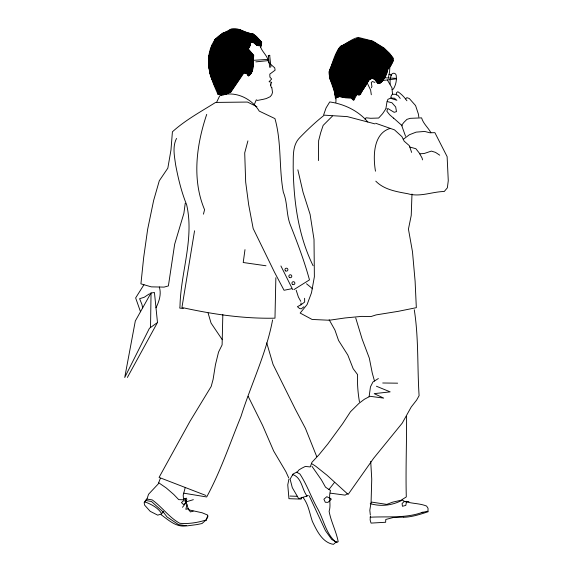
<?xml version="1.0" encoding="UTF-8"?>
<svg xmlns="http://www.w3.org/2000/svg" width="573" height="573" viewBox="0 0 573 573"><rect width="100%" height="100%" fill="white"/><g stroke="black" fill="none" stroke-linecap="round" stroke-linejoin="round"><path stroke-width="0.86" d="M150.534 327.548L151.043 292.996L154.445 292.517L157.489 322.563M275.864 277.726L274.976 318.165C243.561 318.853 212.519 314.24 181.942 307.493L194.562 230.783M270.743 85.427L270.793 83.959L271.702 82.333L269.074 81.724L271.631 79.017L269.897 77.104L269.811 74.118L275.112 70.178L274.718 67.843L268.558 62.464C268.1 55.531 261.317 51.742 260.056 45.253L259.182 45.883L256.095 44.637L253.517 42.56L250.53 42.595L250.236 45.432L248.317 49.013L253.732 55.316C253.001 62.149 254.885 71.539 248.51 76.03L246.476 73.308L243.976 72.886L230.704 92.189L223.979 94.753L218.019 94.402C209.868 76.438 203.157 58.475 214.596 40.21C218.678 34.616 225.189 32.482 230.898 29.166C238.97 26.759 245.351 33.671 253.151 33.922L256.518 36.5L261.632 42.18L261.553 44.501L260.651 47.265M303.905 306.756L301.319 308.797L299.665 308.596L297.416 306.67L300.983 304.807L301.047 303.002M396.373 94.96L396.452 92.783L397.812 91.694C401.437 94.015 404.409 97.202 406.93 100.776M411.98 194.025L411.235 215.419L408.442 229.114L412.488 251.812L415.11 281.236L416.327 307.672L398.142 311.354L376.124 314.899L371.096 316.525L361.62 316.389L345.118 317.951L329.31 320.243L312.084 319.455L300.173 313.073L307.107 304.542L311.497 292.753L314.376 276.738L314.011 239.435L310.1 214.366L303.045 192.234L297.853 169.823M335.678 98.821C335.169 89.367 329.289 81.251 328.981 71.861C332.82 63.41 334.374 53.346 340.627 46.248C346.866 43.698 351.485 39.014 358.189 37.381L372.701 41.063L384.068 48.089L389.533 53.253L393.15 58.167L393.243 61.017L389.855 67.012L389.568 71.869L388.336 78.035M370.387 516.072L370.137 519.94L371.025 523.099L385.643 522.261L385.758 519.475L392.963 517.598L403.528 517.09M222.833 314.556L222.109 344.903L218.542 352.08L215.448 364.722L213.092 379.419L211.186 386.467L189.928 421.413L159.072 477.395L205.929 495.466M336.022 98.312L335.878 102.481M270.592 85.613L270.793 83.959M185.237 203.257L183.89 213.299L174.665 244.213L168.383 285.934L164.028 287.109L151.286 286.858L140.922 283.843L143.687 257.399L147.648 229.336L153.628 200.5L159.287 180.789L167.832 168.147L170.969 150.011L172.409 131.819C185.186 120.165 200.93 111.642 215.606 102.424L247.464 102.058L256.926 106.7M244.993 249.642L243.217 262.513L265.994 265.772M288.964 478.921L287.761 484.851L288.942 498.682L301.197 499.112L301.928 497.285M385.958 108.34L386.99 101.743L387.928 99.308L390.765 98.083L394.41 98.212L396.853 100.282L391.087 98.427L391.015 96.436L392.226 94.294L395.542 94.266L398.013 95.49L400.233 98.413M272.59 319.927C266.323 353.376 251.153 384.139 240.997 416.406C229.902 443.409 220.662 471.242 206.681 496.963L183.783 493.181M371.082 502.342L369.814 510.264L370.316 514.919M207.684 515.951L206.058 520.348M369.112 396.788L370.452 386.882L372.944 381.99L378.366 378.531M406.615 501.253L405.806 505.4L402.461 506.274L402.074 503.61L403.944 501.683L406.278 501.432M186.948 504.684L185.831 509.29L188.338 508.767L190.379 511.954L193.201 511.137M203.429 214.173L204.582 209.711C191.783 179.507 196.475 144.725 206.71 114.385M247.916 140.886L244.707 152.905L245.681 182.135L248.682 204.797L253.166 228.505L274.574 272.376L284.05 290.282L291.593 288.742M310.28 466.916L311.905 462.325L318.996 454.754L327.806 443.975L342.633 423.734L350.49 411.729L358.927 403.399L364.378 399.274L369.979 396.294L383.659 398.099L374.198 393.644L390.177 391.875L376.44 386.238M254.262 104.651L256.31 99.852L257.478 100.418L263.294 99.294L266.309 98.542L270.212 96.687L271.745 94.753L272.49 92.454L271.853 87.648M185.244 487.487L183.195 495.151L183.546 500M176.541 138.408C172.315 146.638 174.443 156.057 175.625 164.773C178.182 178.389 181.426 191.905 186.648 204.776C194.44 238.748 180.688 272.268 179.994 306.24L179.743 308.081L183.374 308.539M323.652 114.801L326.073 107.917L329.74 101.937C344.258 104.05 358.204 110.689 367.809 121.963M371.411 87.791L371.927 86.48L371.261 82.476L372.436 81.524L374.914 82.412M160.368 478.29L158.184 483.999L148.536 494.277L147.046 498.868L144.969 501.454L146.709 499.047L152.182 499.9C162.109 506.955 168.985 517.383 179.75 523.278C188.596 524.109 197.621 522.619 206.072 520.019L207.841 516.767L207.713 515.098L202.154 512.778L188.517 509.791L186.433 502.893L186.476 501.568L184.599 498.374M216.759 101.987L219.473 96.257M155.992 307.78C159.158 301.434 161.565 294.042 159.315 287.016M365.144 119.42L366.011 117.787L370.681 118.282L378.653 118.038L382.592 113.719L386.095 108.533M127.385 377.442L157.475 322.513L149.417 328.308L124.728 377.485L135.314 320.987L151.043 292.889M143.952 284.724L135.643 297.924L140.5 311.733M182.501 507.298L186.426 502.184M328.873 489.6L334.424 482.495M163.42 511.488L161.65 513.687C157.919 507.485 151.258 504.383 144.819 501.776M389.855 67.012L387.785 69.448C386.968 74.819 384.089 80.507 379.519 83.572L377.679 83.364L374.821 79.618L372.221 78.2L369.313 79.898L366.168 84.625L364.836 84.718L362.423 87.289L360.718 94.051L359.02 95.319L357.724 94.423L356.864 94.581L353.677 100.44L351.106 98.033L345.662 97.84L339.402 96.629L335.52 97.804M332.419 116.104L323.143 125.401L320.708 132.657L318.631 140.693L318.409 160.59M331.187 499.298L327.957 502.363L325.306 502.27L323.895 499.233L326.825 496.684L331.065 498.818M405.526 98.928L406.894 97.646L409.33 98.542L415.575 105.582L418.405 114.113L418.827 117.114M214.832 39.68L215.828 38.763M214.252 41.392L223.649 32.718M225.468 32.21L213.672 43.097L242.436 74.168M211.645 46.141L227.323 31.673M211.201 47.724L231.22 29.244M210.757 49.307L232.437 29.295M233.655 29.345L210.312 50.89L238.153 80.958M209.868 52.472L234.873 29.395M209.417 54.055L236.09 29.445M208.973 55.638L237.308 29.488M208.529 57.221L238.526 29.538M208.371 58.546L239.743 29.588M208.443 59.649L240.617 29.954M208.515 60.759L241.455 30.355M208.579 61.863L242.3 30.749M243.138 31.143L208.651 62.973L232.745 89.073M208.722 64.076L244.005 31.522M208.794 65.186L244.943 31.823M208.866 66.289L245.881 32.131L258.33 45.654M208.937 67.399L246.82 32.432M209.023 68.495L247.765 32.74M209.174 69.526L248.711 33.041M209.317 70.565L249.771 33.227M209.467 71.596L250.838 33.42M209.618 72.635L251.898 33.614L261.403 43.906M209.761 73.673L252.965 33.8M253.638 34.351L210.012 74.619L227.359 93.399M210.348 75.471L254.269 34.946M210.692 76.331L254.892 35.54M211.036 77.183L255.515 36.135M211.38 78.043L256.138 36.729M211.724 78.895L250.494 43.118M250.981 42.66L256.768 37.324M212.067 79.754L250.222 44.544L236.341 29.452M252.27 42.646L257.392 37.925M212.425 80.592L249.756 46.141M253.538 42.653L258.015 38.52M212.805 81.409L248.31 48.648M254.204 43.204L258.638 39.114M213.192 82.233L248.661 49.5M254.878 43.763L259.268 39.709M213.571 83.056L249.205 50.166M255.544 44.314L259.891 40.303M213.951 83.873L249.742 50.839M256.217 44.866L260.514 40.898M214.331 84.697L250.286 51.513M257.005 45.317L261.138 41.492M214.71 85.513L250.831 52.186M257.993 45.568L261.682 42.166M215.09 86.337L251.375 52.852M259.103 45.718L261.46 43.548M215.477 87.16L251.919 53.525M260.393 45.704L261.238 44.923L250.501 33.363M215.856 87.977L252.464 54.199M216.236 88.801L253.001 54.865M216.615 89.624L253.467 55.617L229.759 29.939M216.995 90.441L253.502 56.748M217.375 91.265L253.545 57.887M217.661 92.174L253.581 59.026M253.538 60.237L217.797 93.22L219.094 94.609M217.926 94.273L253.416 61.519M218.85 94.595L253.295 62.801M220.068 94.645L242.68 73.774M243.546 72.972L253.173 64.09M221.285 94.695L240.997 76.503L212.024 45.031M244.764 73.029L253.051 65.372L223.09 32.876M222.496 94.746L239.285 79.253M245.917 73.136L252.894 66.69M223.756 94.753L237.265 82.29M246.791 73.494L252.736 68.008M225.905 93.951L235.238 85.327M247.292 74.211L252.578 69.326M228.047 93.141L233.218 88.371L208.565 61.605M247.794 74.92L252.421 70.644M230.188 92.339L231.198 91.408M248.288 75.629L251.432 72.735M339.66 47.58L341.272 46.098M337.898 50.381L344.387 44.393M347.503 42.689L337.089 52.293L366.591 84.202M336.287 54.213L350.218 41.356M335.477 56.133L352.445 40.468M334.668 58.052L354.68 39.58M333.858 59.972L356.907 38.699M358.619 38.291L333.049 61.891L361.355 92.504M332.24 63.804L359.651 38.513M331.43 65.723L360.675 38.735M330.628 67.643L361.706 38.957M329.912 69.476L362.73 39.186M329.812 70.737L363.762 39.408M329.711 72.005L364.793 39.63M329.611 73.265L365.818 39.852M366.849 40.074L329.518 74.526L351.027 97.825M329.418 75.794L367.873 40.303M329.317 77.054L368.905 40.525M369.929 40.747L329.368 78.179L347.374 97.675M329.804 78.952L370.96 40.97M330.234 79.733L371.984 41.192M330.664 80.507L372.994 41.435M331.094 81.28L373.754 41.908M331.481 82.097L374.513 42.381M331.781 82.985L375.265 42.853M332.089 83.88L376.024 43.333M332.39 84.775L376.783 43.806M332.691 85.663L377.535 44.279M332.985 86.573L378.295 44.751M379.054 45.224L333.257 87.49L341.981 96.916M333.529 88.407L379.806 45.697M380.565 46.177L333.808 89.331L340.477 96.551M334.08 90.248L381.324 46.649M334.353 91.164L382.084 47.122M334.603 92.11L382.836 47.595M334.732 93.163L383.595 48.068M334.861 94.216L384.297 48.59M334.99 95.276L384.877 49.228M335.112 96.328L385.457 49.865M335.241 97.381L386.03 50.51M336.158 97.711L386.61 51.147M338.249 96.952L387.19 51.785M340.061 96.45L387.771 52.422M341.064 96.694L388.351 53.06M342.074 96.937L388.924 53.697M343.077 97.181L389.504 54.335M344.087 97.424L390.084 54.972M345.182 97.589L390.664 55.617M346.4 97.639L391.244 56.254M347.618 97.689L391.817 56.892M348.835 97.732L392.398 57.529M350.053 97.782L368.095 81.13M370.631 78.795L392.906 58.238M351.235 97.861L367.042 83.271M372.5 78.236L392.913 59.399L380.966 46.427M351.843 98.477L355.504 95.097L330.492 67.958M355.733 94.882L365.903 85.499M373.317 78.659L392.92 60.566M352.445 99.086L354.816 96.901L329.883 69.834M357.108 94.789L364.005 88.421M374.126 79.081L392.756 61.891M353.054 99.702L354.135 98.699M358.483 94.688L362.115 91.343M374.907 79.532L391.774 63.961M375.43 80.22L387.985 68.638M375.952 80.915L387.448 70.307M376.475 81.602L386.99 71.897M376.991 82.297L386.653 73.387M377.514 82.992L385.586 75.543L352.997 40.253M378.388 83.35L384.161 78.028M379.913 83.114L382.735 80.521M336.888 541.342L333.465 544.35C322.291 542.617 316.762 530.548 312.364 521.394C309.556 513.222 308.46 504.276 302.916 497.321M206.072 520.019L201.975 523.55L196.747 524.603L187.213 525.864L178.532 524.632L167.072 516.961L163.341 512.126L151.494 501.525L145.341 500.394M300.983 304.807L304.664 302.035L304.6 298.289M403.249 139.325L409.394 134.748L416.12 132.134L424.629 131.439L430.029 132.807L434.871 132.642L447.119 156.622L448.272 180.688L447.363 187.815L444.247 191.497C432.028 191.69 420.124 197.377 407.869 193.738C396.616 191.669 384.111 189.727 375.795 181.161M145.291 501.798L144.124 502.607L144.647 505.171L150.219 511.345L157.747 515.156L161.758 513.831M149.467 293.777L144.296 297.229L139.597 298.719L141.868 304.249L142.677 307.83M293.885 289.63L309.477 279.889C304.32 260.937 297.387 242.708 290.174 224.48C286.185 213.994 287.632 202.556 283.334 192.213C278.8 167.882 281.737 142.469 274.947 118.604L259.232 111.098C251.411 98.119 234.5 90.219 219.817 95.791M347.646 493.568L345.125 495.136L330.406 493.16M306.362 496.447L308.267 495.287M184.384 499.033L182.894 499.785L178.726 499.642L173.784 494.492L166.199 487.924L158.886 482.889M370.165 517.211C387.663 516.28 406.307 518.508 422.946 512.119M390.234 128.395C373.016 133.459 373.009 156.844 375.48 171.198M193.352 499.67L186.132 501.862L185.301 499.348L185.33 498.725L186.282 498.145L186.848 499.405L185.143 503.373L183.539 504.548L181.448 502.6L183.381 500.816L185.552 500.909M428.267 511.703C420.253 514.303 412.245 517.011 403.736 517.269M268.243 55.868L269.804 55.466M421.914 512.584L428.038 511.059L428.024 508.28L426.599 506.074C419.672 503.209 411.829 503.746 404.796 501.404M292.559 474.91L293.419 474.766C301.957 478.405 301.914 489.278 306.949 495.989L298.705 498.689L292.309 487.666L290.096 479.15L293.118 473.95L297.502 471.78L298.891 469.982L301.412 468.406L305.323 466.415L309.757 466.895M396.323 78.852L383.609 80.392M255.83 61.877L267.956 60.645M419.68 153.822L424.192 153.507L431.383 151.1L435.509 152.382L439.727 155.183M253.889 60.294L268.522 59.334M408.929 501.525L405.125 501.726L402.339 500.114C392.419 505.422 381.131 506.84 370.23 503.638M186.196 525.828C176.355 527.575 168.476 520.048 161.092 514.69M382.714 382.993L397.641 383.179M384.698 77.778L396.015 78.343M290.024 496.068L297.459 496.325M387.226 101.564L391.932 102.739L395.685 106.979L396.487 111.599L394.167 112.322L387.771 108.462L386.847 111.212L389.647 114.758L393.601 118.196M374.943 123.883L347.331 116.62L324.304 115.159C315.587 121.992 307.543 129.634 299.829 137.57C292.137 145.155 293.455 156.68 293.183 166.535C293.577 200.428 298.017 235.002 313.102 265.75M409.824 147.032L415.876 148.715L419.372 153.149L422.179 158.22L422.459 159.888M375.63 123.245L394.496 129.87L401.895 136.618L404.194 141.202L409.351 145.692L411.629 152.404M296.592 472.195L299.894 473.993C307.035 484.815 311.125 497.192 317.463 508.444C323.91 519.732 325.808 534.229 336.509 542.652L338.199 541.721C336.236 531.293 331.029 521.802 329.11 511.36C331.352 504.519 328.25 497.328 330.499 490.509L325.5 487.157L321.439 479.909L311.956 466.307M335.549 541.628L331.781 539.508L325.457 530.662L309.27 495.881M311.397 463.45L315.752 466.25L327.047 475.268L348.133 494.435L373.603 458.314L402.217 423.146L411.213 407.016L416.621 400.097L419.099 395.678C417.223 367.092 418.77 338.156 414.265 309.735M312.629 288.813L306.505 283.764M402.267 125.824L393.579 118.081M383.745 48.161L392.899 58.088M378.187 44.687L392.92 60.645M375.415 42.946L392.799 61.791M372.787 41.371L392.405 62.629M371.318 41.048L392.011 63.474M369.85 40.733L391.617 64.312M368.382 40.411L391.216 65.15M366.913 40.096L390.736 65.902M365.452 39.773L390.106 66.489M363.984 39.451L389.475 67.077M362.516 39.136L388.838 67.657M361.047 38.814L388.208 68.244M359.579 38.498L387.835 69.104M358.139 38.205L387.527 70.049M357.287 38.549L387.226 70.995M356.427 38.885L386.976 71.983M355.568 39.229L386.739 73.007M354.708 39.573L386.474 73.989M353.856 39.909L386.023 74.769M352.137 40.59L385.128 76.338M351.278 40.934L384.676 77.126M350.418 41.277L384.232 77.907M349.566 41.614L383.781 78.687M348.749 42.008L383.33 79.475M347.969 42.431L382.879 80.256M347.195 42.86L382.435 81.044M346.414 43.283L381.89 81.724M345.634 43.706L381.181 82.226M344.853 44.135L380.472 82.727M344.072 44.558L379.763 83.228M343.299 44.988L378.796 83.45M342.518 45.41L373.087 78.544M341.737 45.84L371.669 78.272M340.956 46.263L370.867 78.673M340.333 46.864L370.065 79.074M339.746 47.487L369.263 79.475M339.152 48.118L368.625 80.055M338.579 48.769L368.217 80.879M338.213 49.643L367.809 81.71M337.841 50.51L367.4 82.541M337.476 51.384L366.999 83.372M336.738 53.131L366.183 85.033M336.372 53.998L365.71 85.792M336.007 54.872L365.23 86.537M335.642 55.746L364.743 87.282M335.269 56.62L364.263 88.027M334.904 57.486L363.776 88.772M334.539 58.36L363.296 89.524M334.166 59.234L362.809 90.269M333.801 60.108L362.322 91.014M333.436 60.974L361.842 91.759M332.698 62.722L360.875 93.249M332.333 63.596L360.388 93.993M331.96 64.47L359.772 94.595M331.595 65.336L358.669 94.674M331.23 66.21L357.573 94.753M330.865 67.084L356.47 94.832M330.127 68.824L355.174 95.963M329.79 71.002L354.494 97.768M329.697 72.177L354.15 98.671M329.611 73.344L353.806 99.573M329.425 75.686L349.809 97.775M329.332 76.861L348.592 97.725M331.13 81.345L346.156 97.625M331.968 83.522L344.939 97.582M332.648 85.535L343.492 97.281M334.367 91.207L339.316 96.565M334.689 92.826L338.435 96.887M334.868 94.287L337.554 97.202M335.047 95.755L336.68 97.525M335.219 97.217L335.799 97.84M254.591 35.254L261.575 42.825M249.097 33.112L261.052 46.069M247.507 32.654L259.505 45.661M244.155 31.565L256.797 45.26M242.171 30.684L253.194 42.638M240.094 29.71L252.034 42.653M238.776 29.552L250.881 42.667M237.559 29.502L250.43 43.448M235.123 29.402L250.029 45.554M233.906 29.352L249.62 46.377M232.688 29.302L249.169 47.165M231.471 29.259L248.718 47.946M230.468 29.438L248.267 48.726M229.05 30.448L253.51 56.949M228.341 30.949L253.553 58.267M227.631 31.451L253.603 59.585M226.815 31.837L253.495 60.738M225.884 32.095L253.381 61.891M224.953 32.353L253.273 63.044M224.022 32.618L253.166 64.197M222.252 33.241L252.922 66.475M271.301 87.297L271.745 87.776M221.644 33.857L252.786 67.6M221.035 34.466L252.65 68.724M220.426 35.075L252.521 69.849M219.824 35.691L252.385 70.973M219.215 36.3L251.97 71.797M218.557 36.858L251.518 72.578M217.84 37.36L251.067 73.358M217.131 37.854L250.573 74.096M216.415 38.355L249.921 74.655M215.706 38.849L249.262 75.213M214.99 39.351L246.197 73.158M247.701 74.791L248.61 75.779M214.646 40.239L244.915 73.043M214.331 41.17L243.64 72.929M214.008 42.101L242.909 73.408M213.235 43.799L241.964 74.927M212.633 44.415L241.498 75.686M211.702 45.94L240.553 77.212M211.423 46.914L240.087 77.971M211.151 47.888L239.614 78.73M210.878 48.863L239.134 79.482M210.606 49.837L238.64 80.22M210.055 51.785L237.659 81.695M209.782 52.759L237.172 82.433M209.51 53.733L236.678 83.171M209.238 54.707L236.183 83.909M208.966 55.681L235.696 84.646M208.687 56.655L235.202 85.384M208.414 57.629L234.715 86.122M208.393 58.876L234.221 86.86M208.479 60.237L233.727 87.597M208.744 64.334L232.258 89.811M208.83 65.702L231.764 90.555M208.916 67.062L231.277 91.293M209.016 68.445L230.783 92.031M209.231 69.949L229.974 92.418M209.446 71.453L229.1 92.747M209.661 72.95L228.233 93.077M210.893 76.832L226.485 93.728M211.795 79.074L225.619 94.058M212.841 81.481L224.745 94.38M214.023 84.03L223.878 94.71M215.212 86.587L222.747 94.753M216.393 89.137L221.529 94.703M217.575 91.694L220.311 94.652M222.288 339.71L211.065 323.1L208.099 313.044M387.355 79.984L391.975 87.841L392.519 94.294M430.889 132.649C428.074 127.478 423.261 123.711 421.592 117.873L410.297 118.332L406.945 119.356L403.858 122.421L401.623 125.329L405.555 136.274M329.138 319.713L334.94 330.055L338.557 340.469L347.811 355.052L353.169 368.697L357.602 374.635C357.18 383.838 357.932 392.892 359.457 401.902M280.913 265.958L292.696 289.587M248.188 396.373L262.627 425.453L273.679 451.044L285.898 471.708L288.67 477.775M300.775 301.341L298.411 297.086L296.184 290.232M316.747 456.667L305.459 428.411L295.36 409.294L273.042 364.399L266.739 342.912M367.3 83.149L370.624 90.083L371.311 94.753M355.733 317.986L362.157 339.152L369.313 358.125L372.257 373.009L374.484 381.009M270.757 85.578L271.158 86.981M221.343 94.853L221.472 95.627M268.314 55.825L269.711 67.342L270.914 66.862L269.661 55.201M370.702 461.387L371.748 479.143L371.089 502.012L386.789 504.405L392.842 502.106L401.007 500.258L406.293 496.934C405.591 470.061 406.715 443.165 406.579 416.335M388.967 74.626A1.239 1.239 0 0 1 391.044 75.851M392.097 89.295A1.296 1.296 0 0 0 393.465 88.887A20.392 20.392 0 0 0 396.151 75.077A2.514 2.514 0 0 0 391.416 74.719A19.138 19.138 0 0 0 390.22 84.167M285.59 270.886A1.483 1.483 0 0 0 287.904 269.761A1.483 1.483 0 0 0 285.777 268.322A1.483 1.483 0 0 0 285.59 270.886M289.58 277.518A1.483 1.483 0 0 0 291.8 276.236A1.483 1.483 0 0 0 289.58 274.954A1.483 1.483 0 0 0 289.58 277.518M292.653 284.452A1.483 1.483 0 0 0 294.88 283.169A1.483 1.483 0 0 0 292.653 281.887A1.483 1.483 0 0 0 292.653 284.452"/></g></svg>
